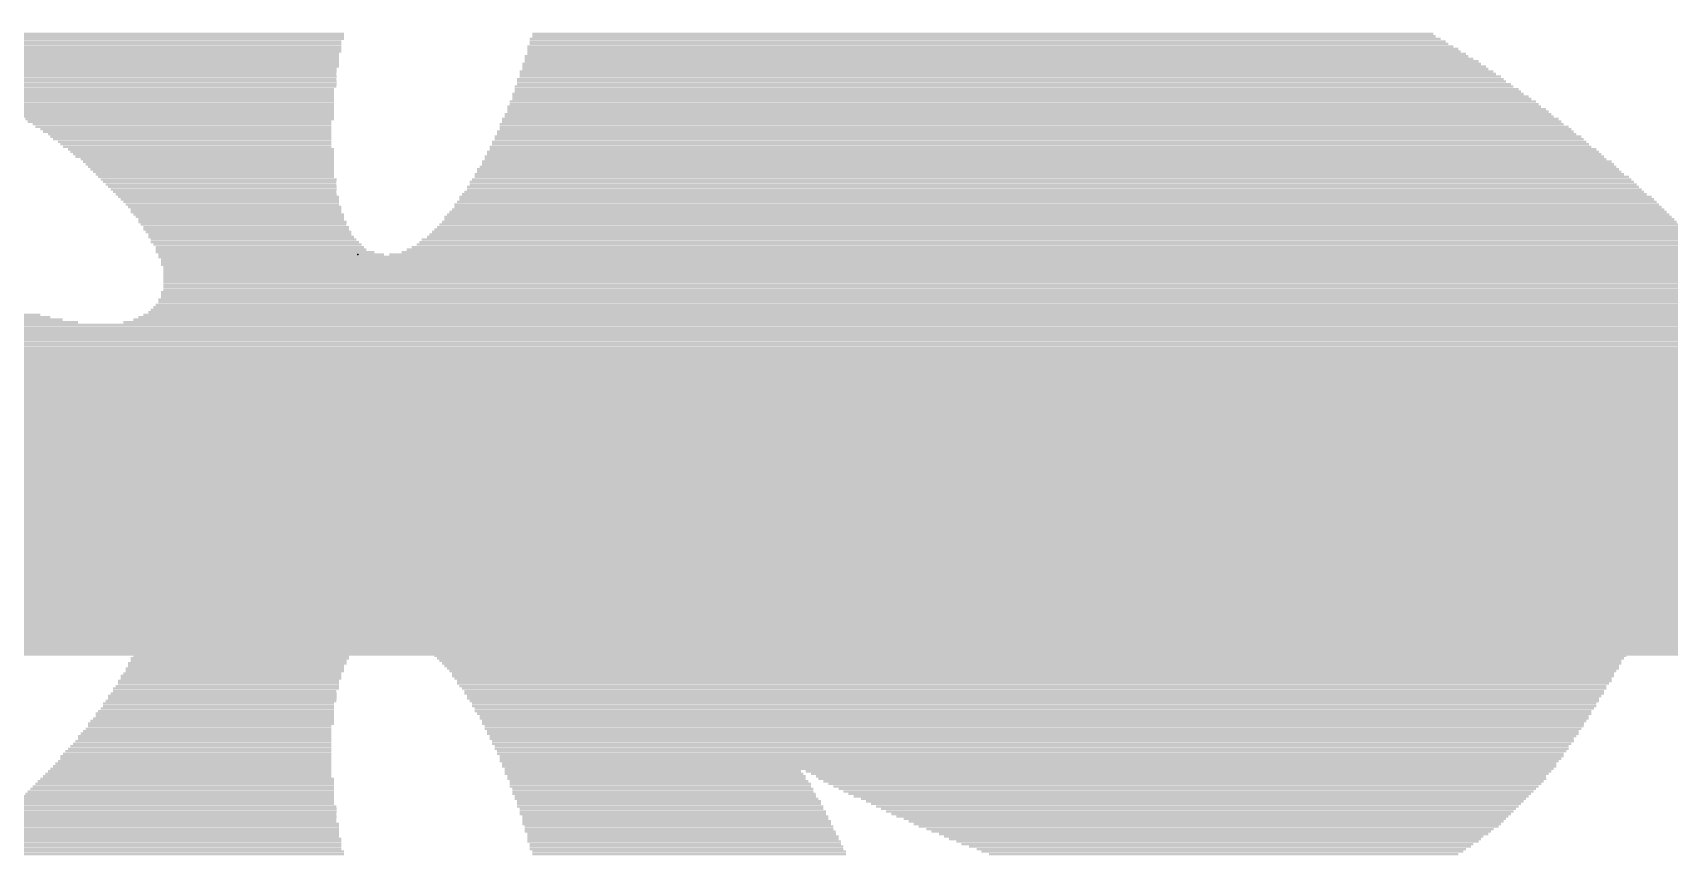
# Model space of a CAD drawing. Extents: x -0.4 to 36.2, y -3.8 to 29.2.
# Drawn here: x 6.656 to 8.312, y 1.424 to 2.257 of the extents above; entities that cross this region are included whole.
import ezdxf

# ---------------------------------------------------------------- set-up
doc = ezdxf.new("R2010")
doc.units = 0
for name, color, linetype in [('1', 12, 'CONTINUOUS'), ('21', 253, 'CONTINUOUS'), ('23', 53, 'CONTINUOUS')]:
    doc.layers.add(name, color=color, linetype=linetype)

# ---------------------------------------------------------------- blocks, each defined once
blk = doc.blocks.new('RECT')
blk.add_solid([(-0.5, -0.5), (0.5, -0.5), (-0.5, 0.5), (0.5, 0.5)])

msp = doc.modelspace()

# ---------------------------------------------------------------- linework, layer by layer
at = {"layer": '1', "const_width": 0.3048}
msp.add_lwpolyline([(3.302, 1.778), (12.192, 1.778)], dxfattribs=at)
at = {"layer": '23'}
msp.add_point((6.985, 2.032), dxfattribs=at)

# ---------------------------------------------------------------- block references
at = {"layer": '21'}
for p, xscale, yscale in [((6.7119, 2.2554), 0.5182, 0.0024), ((6.7182, 2.2529), 0.5054, 0.0026), ((7.6174, 2.2554), 0.9118, 0.0024), ((7.6187, 2.2529), 0.9144, 0.0026), ((6.7233, 2.2503), 0.4952, 0.0024), ((6.7258, 2.2478), 0.485, 0.0024), ((6.7296, 2.2453), 0.4774, 0.0026), ((6.7347, 2.2427), 0.4672, 0.0024), ((6.7373, 2.2402), 0.4622, 0.0026), ((6.7411, 2.2376), 0.4546, 0.0024), ((6.7436, 2.2351), 0.4444, 0.0024), ((7.625, 2.2427), 0.9372, 0.0024), ((7.6275, 2.2402), 0.9422, 0.0026), ((7.6288, 2.2376), 0.9448, 0.0024), ((7.6314, 2.2351), 0.95, 0.0024), ((7.6199, 2.2503), 0.922, 0.0024), ((7.6224, 2.2478), 0.927, 0.0024), ((7.6237, 2.2453), 0.9296, 0.0026), ((6.7462, 2.2326), 0.4394, 0.0026), ((6.75, 2.23), 0.4318, 0.0024), ((6.7525, 2.2275), 0.4266, 0.0026), ((6.7551, 2.2249), 0.4216, 0.0024), ((6.7589, 2.2224), 0.414, 0.0024), ((6.7602, 2.2199), 0.4064, 0.0026), ((7.6364, 2.2249), 0.9702, 0.0024), ((7.639, 2.2224), 0.9754, 0.0024), ((7.6402, 2.2199), 0.9778, 0.0026), ((7.6314, 2.2326), 0.955, 0.0026), ((7.6339, 2.23), 0.96, 0.0024), ((7.6365, 2.2275), 0.9652, 0.0026), ((6.7627, 2.2173), 0.4014, 0.0024), ((6.7652, 2.2148), 0.3962, 0.0026), ((6.7678, 2.2122), 0.3912, 0.0024), ((6.7703, 2.2097), 0.386, 0.0024), ((6.7729, 2.2072), 0.381, 0.0026), ((6.7754, 2.2046), 0.376, 0.0024), ((6.7779, 2.2021), 0.3708, 0.0026), ((7.6491, 2.2021), 1.0108, 0.0026), ((7.6453, 2.2097), 0.9982, 0.0024), ((7.6466, 2.2072), 1.0008, 0.0026), ((7.6491, 2.2046), 1.0058, 0.0024), ((7.6415, 2.2173), 0.9854, 0.0024), ((7.6428, 2.2148), 0.988, 0.0026), ((7.6453, 2.2122), 0.993, 0.0024), ((6.7792, 2.1995), 0.3632, 0.0024), ((6.7804, 2.197), 0.3606, 0.0024), ((6.783, 2.1945), 0.3556, 0.0026), ((6.7855, 2.1919), 0.3504, 0.0024), ((6.7881, 2.1894), 0.3454, 0.0026), ((6.7893, 2.1868), 0.3428, 0.0024), ((7.658, 2.1868), 1.0388, 0.0024), ((7.653, 2.1945), 1.0236, 0.0026), ((7.6555, 2.1919), 1.0286, 0.0024), ((7.6568, 2.1894), 1.0312, 0.0026), ((7.6517, 2.1995), 1.016, 0.0024), ((7.6529, 2.197), 1.0184, 0.0024), ((6.7919, 2.1843), 0.3378, 0.0024), ((6.7944, 2.1818), 0.3326, 0.0026), ((6.7957, 2.1792), 0.3302, 0.0024), ((6.7982, 2.1767), 0.325, 0.0026), ((6.8008, 2.1741), 0.32, 0.0024), ((6.802, 2.1716), 0.3174, 0.0024), ((6.8046, 2.1691), 0.3124, 0.0026), ((7.6656, 2.1691), 1.0692, 0.0026), ((7.6631, 2.1741), 1.0592, 0.0024), ((7.6644, 2.1716), 1.0618, 0.0024), ((7.6593, 2.1818), 1.0464, 0.0026), ((7.6618, 2.1792), 1.0514, 0.0024), ((7.6631, 2.1767), 1.054, 0.0026), ((7.6593, 2.1843), 1.0414, 0.0024), ((6.8046, 2.1665), 0.3074, 0.0024), ((6.8071, 2.164), 0.3022, 0.0026), ((6.8084, 2.1614), 0.2996, 0.0024), ((6.8109, 2.1589), 0.2946, 0.0024), ((6.8122, 2.1564), 0.292, 0.0026), ((6.8148, 2.1538), 0.287, 0.0024), ((7.6707, 2.1564), 1.0896, 0.0026), ((7.672, 2.1538), 1.0922, 0.0024), ((7.6669, 2.164), 1.0768, 0.0026), ((7.6695, 2.1614), 1.082, 0.0024), ((7.6707, 2.1589), 1.0844, 0.0024), ((7.6669, 2.1665), 1.0718, 0.0024), ((6.816, 2.1513), 0.2844, 0.0026), ((6.8173, 2.1487), 0.282, 0.0024), ((6.8198, 2.1462), 0.2768, 0.0024), ((6.8211, 2.1437), 0.2742, 0.0026), ((6.8224, 2.1411), 0.2718, 0.0024), ((6.8262, 2.1386), 0.2692, 0.0026), ((6.8274, 2.136), 0.2666, 0.0024), ((7.6784, 2.136), 1.1252, 0.0024), ((7.6758, 2.1411), 1.115, 0.0024), ((7.6783, 2.1386), 1.12, 0.0026), ((7.6745, 2.1462), 1.1074, 0.0024), ((7.6758, 2.1437), 1.11, 0.0026), ((7.6733, 2.1513), 1.0998, 0.0026), ((7.6745, 2.1487), 1.1022, 0.0024), ((6.8287, 2.1335), 0.264, 0.0024), ((6.83, 2.131), 0.2616, 0.0026), ((6.8325, 2.1284), 0.2564, 0.0024), ((6.8338, 2.1259), 0.254, 0.0026), ((6.8351, 2.1233), 0.2514, 0.0024), ((6.8363, 2.1208), 0.2488, 0.0024), ((7.6834, 2.1208), 1.1506, 0.0024), ((7.6822, 2.1259), 1.143, 0.0026), ((7.6834, 2.1233), 1.1454, 0.0024), ((7.6796, 2.131), 1.1328, 0.0026), ((7.6809, 2.1284), 1.1354, 0.0024), ((7.6796, 2.1335), 1.1276, 0.0024), ((6.8376, 2.1183), 0.2464, 0.0026), ((6.8389, 2.1157), 0.2438, 0.0024), ((6.8401, 2.1132), 0.2412, 0.0026), ((6.8414, 2.1106), 0.2386, 0.0024), ((6.844, 2.1081), 0.2388, 0.0024), ((6.8452, 2.1056), 0.2362, 0.0026), ((6.8465, 2.103), 0.2336, 0.0024), ((7.6872, 2.1056), 1.1784, 0.0026), ((7.6885, 2.103), 1.181, 0.0024), ((7.6872, 2.1081), 1.1734, 0.0024), ((7.6847, 2.1132), 1.1632, 0.0026), ((7.6873, 2.1106), 1.1684, 0.0024), ((7.6834, 2.1183), 1.1556, 0.0026), ((7.6847, 2.1157), 1.1582, 0.0024), ((6.8478, 2.1005), 0.2312, 0.0026), ((6.8491, 2.0979), 0.2286, 0.0024), ((6.8503, 2.0954), 0.226, 0.0024), ((6.8516, 2.0929), 0.2236, 0.0026), ((6.8541, 2.0903), 0.2234, 0.0024), ((6.8554, 2.0878), 0.221, 0.0026), ((7.691, 2.0903), 1.2064, 0.0024), ((7.6923, 2.0878), 1.209, 0.0026), ((7.6898, 2.0929), 1.1988, 0.0026), ((7.6898, 2.0954), 1.1938, 0.0024), ((7.6885, 2.1005), 1.1862, 0.0026), ((7.6898, 2.0979), 1.1888, 0.0024), ((6.8567, 2.0852), 0.2184, 0.0024), ((6.8579, 2.0827), 0.2158, 0.0024), ((6.8604, 2.0802), 0.2158, 0.0026), ((6.8617, 2.0776), 0.2132, 0.0024), ((6.8617, 2.0751), 0.2132, 0.0026), ((6.8643, 2.0725), 0.2134, 0.0024), ((6.8656, 2.07), 0.2108, 0.0024), ((7.6936, 2.07), 1.242, 0.0024), ((7.6936, 2.0725), 1.237, 0.0024), ((7.6936, 2.0751), 1.2318, 0.0026), ((7.6936, 2.0776), 1.2268, 0.0024), ((7.6923, 2.0827), 1.2192, 0.0024), ((7.6936, 2.0802), 1.2218, 0.0026), ((7.6923, 2.0852), 1.214, 0.0024), ((6.8668, 2.0675), 0.2082, 0.0026), ((6.8681, 2.0649), 0.2108, 0.0024), ((6.8693, 2.0624), 0.2082, 0.0026), ((6.8719, 2.0598), 0.2082, 0.0024), ((6.8719, 2.0573), 0.2082, 0.0024), ((6.8744, 2.0548), 0.2082, 0.0026), ((7.6961, 2.0548), 1.2724, 0.0026), ((7.6961, 2.0573), 1.2674, 0.0024), ((7.6949, 2.0598), 1.2598, 0.0024), ((7.6949, 2.0624), 1.2548, 0.0026), ((7.6948, 2.0649), 1.2496, 0.0024), ((7.6949, 2.0675), 1.2446, 0.0026), ((6.8757, 2.0522), 0.2056, 0.0024), ((6.877, 2.0497), 0.2082, 0.0026), ((6.8795, 2.0471), 0.2082, 0.0024), ((6.8808, 2.0446), 0.2108, 0.0024), ((6.8833, 2.0421), 0.2108, 0.0026), ((6.8859, 2.0395), 0.2108, 0.0024), ((6.8871, 2.037), 0.2132, 0.0026), ((7.6923, 2.037), 1.3156, 0.0026), ((7.6936, 2.0395), 1.308, 0.0024), ((7.6948, 2.0421), 1.3004, 0.0026), ((7.6949, 2.0446), 1.2954, 0.0024), ((7.6948, 2.0471), 1.2902, 0.0024), ((7.6961, 2.0497), 1.2826, 0.0026), ((7.6961, 2.0522), 1.2776, 0.0024), ((6.891, 2.0344), 0.221, 0.0024), ((6.8973, 2.0319), 0.2286, 0.0024), ((7.5704, 2.0294), 1.5748, 0.0026), ((7.573, 2.0268), 1.5748, 0.0024), ((7.5742, 2.0243), 1.5772, 0.0026), ((7.5755, 2.0217), 1.5798, 0.0024), ((7.686, 2.0319), 1.3386, 0.0024), ((7.691, 2.0344), 1.3232, 0.0024), ((7.578, 2.0192), 1.5798, 0.0024), ((7.5793, 2.0167), 1.5824, 0.0026), ((7.5806, 2.0141), 1.585, 0.0024), ((7.5818, 2.0116), 1.5874, 0.0026), ((7.5831, 2.009), 1.59, 0.0024), ((7.5844, 2.0065), 1.5926, 0.0024), ((7.5856, 2.004), 1.595, 0.0026), ((7.592, 1.9862), 1.618, 0.0026), ((7.5895, 1.9938), 1.6078, 0.0024), ((7.5907, 1.9913), 1.6102, 0.0026), ((7.592, 1.9887), 1.6128, 0.0024), ((7.5869, 2.0014), 1.5976, 0.0024), ((7.5882, 1.9989), 1.6002, 0.0026), ((7.5894, 1.9963), 1.6026, 0.0024), ((6.2661, 1.9709), 0.795, 0.0024), ((7.5907, 1.9709), 1.6458, 0.0024), ((7.592, 1.9735), 1.6382, 0.0026), ((7.5933, 1.976), 1.6358, 0.0024), ((7.5932, 1.9786), 1.6306, 0.0026), ((7.5933, 1.9811), 1.6256, 0.0024), ((7.5932, 1.9836), 1.6204, 0.0024), ((6.2737, 1.9684), 0.8, 0.0024), ((6.2826, 1.9659), 0.8076, 0.0026), ((6.2928, 1.9633), 0.8178, 0.0024), ((7.1564, 1.9608), 2.535, 0.0026), ((7.1615, 1.9582), 2.5298, 0.0024), ((7.1652, 1.9557), 2.5272, 0.0024), ((7.1691, 1.9532), 2.5248, 0.0026), ((7.5844, 1.9633), 1.6738, 0.0024), ((7.5882, 1.9659), 1.6612, 0.0026), ((7.5894, 1.9684), 1.6534, 0.0024), ((7.1741, 1.9506), 2.5196, 0.0024), ((7.178, 1.9481), 2.5172, 0.0026), ((7.183, 1.9455), 2.512, 0.0024), ((7.1868, 1.943), 2.5094, 0.0024), ((7.1919, 1.9405), 2.5044, 0.0026), ((7.1957, 1.9379), 2.5018, 0.0024), ((7.1996, 1.9354), 2.4994, 0.0026), ((7.2021, 1.9328), 2.4942, 0.0024), ((7.2059, 1.9303), 2.4916, 0.0024), ((6.6458, 1.9278), 1.3614, 0.0026), ((6.6319, 1.9252), 1.3182, 0.0024), ((6.623, 1.9227), 1.2904, 0.0026), ((6.6166, 1.9201), 1.2724, 0.0024), ((7.9209, 1.9278), 1.0668, 0.0026), ((7.9387, 1.9252), 1.0312, 0.0024), ((7.9501, 1.9227), 1.0082, 0.0026), ((7.9577, 1.9201), 0.993, 0.0024), ((6.6116, 1.9176), 1.2522, 0.0024), ((6.609, 1.9151), 1.237, 0.0026), ((6.6065, 1.9125), 1.2218, 0.0024), ((6.6039, 1.91), 1.2064, 0.0026), ((6.6014, 1.9074), 1.1964, 0.0024), ((6.5988, 1.9049), 1.181, 0.0024), ((7.9641, 1.9176), 0.9754, 0.0024), ((7.9679, 1.9151), 0.9626, 0.0026), ((7.9717, 1.9125), 0.9498, 0.0024), ((7.9768, 1.91), 0.9398, 0.0026), ((7.9793, 1.9074), 0.9296, 0.0024), ((7.9831, 1.9049), 0.9168, 0.0024), ((6.5988, 1.9024), 1.1708, 0.0026), ((6.5963, 1.8998), 1.1608, 0.0024), ((6.595, 1.8973), 1.148, 0.0026), ((6.5938, 1.8947), 1.1404, 0.0024), ((6.5937, 1.8922), 1.1302, 0.0024), ((6.5925, 1.8897), 1.1226, 0.0026), ((6.5912, 1.8871), 1.115, 0.0024), ((7.9844, 1.9024), 0.9092, 0.0026), ((7.9882, 1.8998), 0.9016, 0.0024), ((7.9908, 1.8973), 0.8916, 0.0026), ((7.992, 1.8947), 0.8838, 0.0024), ((7.9946, 1.8922), 0.8788, 0.0024), ((7.9959, 1.8897), 0.8712, 0.0026), ((7.9971, 1.8871), 0.8636, 0.0024), ((6.5912, 1.8846), 1.1048, 0.0026), ((6.5899, 1.882), 1.0972, 0.0024), ((6.59, 1.8795), 1.0922, 0.0024), ((6.5887, 1.877), 1.0846, 0.0026), ((6.5887, 1.8744), 1.0794, 0.0024), ((6.5899, 1.8719), 1.0718, 0.0026), ((7.9996, 1.8846), 0.8584, 0.0026), ((8.0009, 1.882), 0.8508, 0.0024), ((8.0009, 1.8795), 0.8458, 0.0024), ((8.0035, 1.877), 0.8408, 0.0026), ((8.0035, 1.8744), 0.8356, 0.0024), ((8.0035, 1.8719), 0.8306, 0.0026), ((6.59, 1.8693), 1.0668, 0.0024), ((6.5899, 1.8668), 1.0616, 0.0024), ((6.59, 1.8643), 1.0566, 0.0026), ((6.5887, 1.8617), 1.054, 0.0024), ((6.5887, 1.8592), 1.049, 0.0026), ((6.5899, 1.8566), 1.0464, 0.0024), ((6.59, 1.8541), 1.0414, 0.0024), ((8.0047, 1.8693), 0.828, 0.0024), ((8.0047, 1.8668), 0.8228, 0.0024), ((8.0047, 1.8643), 0.8178, 0.0026), ((8.006, 1.8617), 0.8152, 0.0024), ((8.006, 1.8592), 0.8102, 0.0026), ((8.006, 1.8566), 0.8102, 0.0024), ((8.006, 1.8541), 0.8052, 0.0024), ((6.5899, 1.8516), 1.0362, 0.0026), ((6.5912, 1.849), 1.0336, 0.0024), ((6.5912, 1.8465), 1.0336, 0.0026), ((6.5912, 1.8439), 1.0286, 0.0024), ((6.5925, 1.8414), 1.0262, 0.0024), ((6.5925, 1.8389), 1.0262, 0.0026), ((8.0047, 1.8516), 0.8026, 0.0026), ((8.006, 1.849), 0.8, 0.0024), ((8.0047, 1.8465), 0.7974, 0.0026), ((8.0047, 1.8439), 0.7924, 0.0024), ((8.0047, 1.8414), 0.7924, 0.0024), ((8.0035, 1.8389), 0.79, 0.0026), ((6.5938, 1.8363), 1.0236, 0.0024), ((6.5938, 1.8338), 1.0236, 0.0026), ((6.595, 1.8312), 1.021, 0.0024), ((6.595, 1.8287), 1.021, 0.0024), ((6.5963, 1.8262), 1.0184, 0.0026), ((6.5976, 1.8236), 1.021, 0.0024), ((6.5988, 1.8211), 1.0184, 0.0026), ((7.9984, 1.8262), 0.7848, 0.0026), ((7.9971, 1.8236), 0.7822, 0.0024), ((7.9971, 1.8211), 0.7822, 0.0026), ((8.0035, 1.8363), 0.79, 0.0024), ((8.0022, 1.8338), 0.7874, 0.0026), ((8.0009, 1.8312), 0.7848, 0.0024), ((8.0009, 1.8287), 0.7848, 0.0024), ((6.5988, 1.8185), 1.0184, 0.0024), ((6.6001, 1.816), 1.021, 0.0024), ((6.6026, 1.8135), 1.021, 0.0026), ((6.6026, 1.8109), 1.021, 0.0024), ((6.6039, 1.8084), 1.0236, 0.0026), ((6.6052, 1.8058), 1.0262, 0.0024), ((7.9869, 1.8058), 0.7822, 0.0024), ((7.9895, 1.8109), 0.7822, 0.0024), ((7.9895, 1.8084), 0.7822, 0.0026), ((7.992, 1.8135), 0.7822, 0.0026), ((7.9946, 1.8185), 0.7824, 0.0024), ((7.9933, 1.816), 0.7798, 0.0024), ((6.6077, 1.8033), 1.026, 0.0024), ((6.609, 1.8008), 1.0286, 0.0026), ((6.6103, 1.7982), 1.0312, 0.0024), ((6.6116, 1.7957), 1.0338, 0.0026), ((6.6141, 1.7931), 1.0388, 0.0024), ((6.6154, 1.7906), 1.0414, 0.0024), ((6.6179, 1.7881), 1.0464, 0.0026), ((7.9705, 1.7881), 0.795, 0.0026), ((7.973, 1.7906), 0.79, 0.0024), ((7.9755, 1.7931), 0.7898, 0.0024), ((7.9781, 1.7957), 0.79, 0.0026), ((7.9806, 1.7982), 0.7848, 0.0024), ((7.9831, 1.8008), 0.7848, 0.0026), ((7.9844, 1.8033), 0.7822, 0.0024), ((6.628, 1.7754), 1.0718, 0.0026), ((6.6318, 1.7728), 1.0794, 0.0024), ((6.6192, 1.7855), 1.049, 0.0024), ((6.6217, 1.783), 1.054, 0.0026), ((6.6243, 1.7804), 1.0592, 0.0024), ((6.6268, 1.7779), 1.0642, 0.0024), ((7.9501, 1.7728), 0.8152, 0.0024), ((7.954, 1.7754), 0.8128, 0.0026), ((7.9565, 1.7779), 0.8078, 0.0024), ((7.9616, 1.7804), 0.8026, 0.0024), ((7.9628, 1.783), 0.8, 0.0026), ((7.9666, 1.7855), 0.7974, 0.0024), ((6.6586, 1.755), 1.143, 0.0024), ((6.6446, 1.7627), 1.11, 0.0026), ((6.6496, 1.7601), 1.12, 0.0024), ((6.6547, 1.7576), 1.1302, 0.0026), ((6.6344, 1.7703), 1.0846, 0.0026), ((6.6382, 1.7677), 1.0922, 0.0024), ((6.642, 1.7652), 1.0998, 0.0024), ((7.9146, 1.755), 0.8662, 0.0024), ((7.9209, 1.7576), 0.8534, 0.0026), ((7.926, 1.7601), 0.8484, 0.0024), ((7.9311, 1.7627), 0.8382, 0.0026), ((7.9361, 1.7652), 0.833, 0.0024), ((7.9412, 1.7677), 0.828, 0.0024), ((7.9451, 1.7703), 0.8204, 0.0026), ((6.3893, 1.7423), 0.6146, 0.0024), ((6.3868, 1.7398), 0.6096, 0.0024), ((6.4007, 1.7474), 0.6324, 0.0024), ((6.3956, 1.7449), 0.6222, 0.0026), ((6.6649, 1.7525), 1.1556, 0.0024), ((6.6713, 1.75), 1.1684, 0.0026), ((7.0129, 1.7474), 0.5258, 0.0024), ((7.0281, 1.7449), 0.541, 0.0026), ((7.5513, 1.7423), 1.5772, 0.0024), ((7.5513, 1.7398), 1.5722, 0.0024), ((7.8752, 1.7449), 0.9296, 0.0026), ((7.8892, 1.7474), 0.9068, 0.0024), ((7.8981, 1.75), 0.889, 0.0026), ((7.9069, 1.7525), 0.8762, 0.0024), ((6.3639, 1.7246), 0.5842, 0.0026), ((6.3703, 1.7296), 0.5918, 0.0024), ((6.3677, 1.7271), 0.5866, 0.0024), ((6.3741, 1.7322), 0.5944, 0.0026), ((6.3817, 1.7373), 0.6046, 0.0026), ((6.3791, 1.7347), 0.5994, 0.0024), ((7.5514, 1.7373), 1.5672, 0.0026), ((7.5526, 1.7347), 1.5646, 0.0024), ((7.5526, 1.7322), 1.5594, 0.0026), ((7.5539, 1.7296), 1.557, 0.0024), ((7.5526, 1.7271), 1.5544, 0.0024), ((7.5526, 1.7246), 1.5494, 0.0026), ((7.5526, 1.722), 1.5494, 0.0024), ((7.5526, 1.7195), 1.5442, 0.0026), ((7.5514, 1.7169), 1.5418, 0.0024), ((7.5514, 1.7144), 1.5418, 0.0024), ((7.5501, 1.7119), 1.5392, 0.0026), ((7.5513, 1.7093), 1.5366, 0.0024), ((7.5501, 1.7068), 1.5342, 0.0026), ((7.5437, 1.6915), 1.5264, 0.0024), ((7.5437, 1.689), 1.5264, 0.0024), ((7.5488, 1.7042), 1.5316, 0.0024), ((7.5488, 1.7017), 1.5316, 0.0024), ((7.5475, 1.6992), 1.529, 0.0026), ((7.5475, 1.6966), 1.529, 0.0024), ((7.5463, 1.6941), 1.5266, 0.0026), ((7.5386, 1.6788), 1.5214, 0.0024), ((7.5386, 1.6763), 1.5214, 0.0024), ((7.5374, 1.6738), 1.519, 0.0026), ((7.5425, 1.6865), 1.524, 0.0026), ((7.5425, 1.6839), 1.524, 0.0024), ((7.5412, 1.6814), 1.5214, 0.0026), ((7.531, 1.6611), 1.5162, 0.0026), ((7.5298, 1.6585), 1.5138, 0.0024), ((7.5298, 1.656), 1.5138, 0.0026), ((7.5348, 1.6687), 1.5188, 0.0026), ((7.5336, 1.6661), 1.5164, 0.0024), ((7.5336, 1.6636), 1.5164, 0.0024), ((7.5374, 1.6712), 1.519, 0.0024), ((6.8782, 1.6433), 0.226, 0.0026), ((6.877, 1.6407), 0.2236, 0.0024), ((6.8833, 1.6484), 0.231, 0.0026), ((6.8808, 1.6458), 0.226, 0.0024), ((7.5272, 1.6534), 1.5138, 0.0024), ((6.8884, 1.6509), 0.2362, 0.0024), ((7.6542, 1.6509), 1.2598, 0.0024), ((7.6567, 1.6484), 1.2496, 0.0026), ((7.658, 1.6458), 1.242, 0.0024), ((7.6606, 1.6433), 1.237, 0.0026), ((7.6605, 1.6407), 1.2318, 0.0024), ((6.8656, 1.623), 0.221, 0.0026), ((6.8668, 1.6255), 0.2184, 0.0024), ((6.8694, 1.6306), 0.2184, 0.0026), ((6.8694, 1.628), 0.2184, 0.0024), ((6.8732, 1.6357), 0.221, 0.0026), ((6.8719, 1.6331), 0.2184, 0.0024), ((6.8757, 1.6382), 0.221, 0.0024), ((7.6631, 1.6382), 1.2268, 0.0024), ((7.6631, 1.6357), 1.2216, 0.0026), ((7.6631, 1.6331), 1.2166, 0.0024), ((7.6644, 1.6306), 1.2142, 0.0026), ((7.6644, 1.628), 1.209, 0.0024), ((7.6656, 1.6255), 1.2064, 0.0024), ((7.6657, 1.623), 1.2014, 0.0026), ((6.8579, 1.6077), 0.2208, 0.0024), ((6.8605, 1.6128), 0.221, 0.0024), ((6.8605, 1.6103), 0.221, 0.0026), ((6.863, 1.6179), 0.221, 0.0026), ((6.8617, 1.6153), 0.2184, 0.0024), ((6.8643, 1.6204), 0.2184, 0.0024), ((7.6656, 1.6204), 1.1962, 0.0024), ((7.6669, 1.6179), 1.1938, 0.0026), ((7.6669, 1.6153), 1.1886, 0.0024), ((7.6682, 1.6128), 1.1862, 0.0024), ((7.6682, 1.6103), 1.181, 0.0026), ((7.6682, 1.6077), 1.176, 0.0024), ((6.8516, 1.5925), 0.2286, 0.0026), ((6.8503, 1.5899), 0.226, 0.0024), ((6.8528, 1.595), 0.226, 0.0024), ((6.8541, 1.6001), 0.2234, 0.0024), ((6.8541, 1.5976), 0.2234, 0.0026), ((6.8566, 1.6052), 0.2234, 0.0026), ((6.8566, 1.6026), 0.2234, 0.0024), ((7.6682, 1.6052), 1.176, 0.0026), ((7.6682, 1.6026), 1.171, 0.0024), ((7.6695, 1.6001), 1.1684, 0.0024), ((7.6682, 1.5976), 1.1658, 0.0026), ((7.6682, 1.595), 1.1608, 0.0024), ((7.6695, 1.5925), 1.1582, 0.0026), ((7.6695, 1.5899), 1.1532, 0.0024), ((6.8427, 1.5722), 0.2362, 0.0026), ((6.8439, 1.5772), 0.2336, 0.0024), ((6.8439, 1.5747), 0.2336, 0.0024), ((6.8465, 1.5798), 0.2336, 0.0026), ((6.8478, 1.5849), 0.2312, 0.0026), ((6.8478, 1.5823), 0.2312, 0.0024), ((6.8491, 1.5874), 0.2286, 0.0024), ((7.6695, 1.5874), 1.1532, 0.0024), ((7.6694, 1.5849), 1.148, 0.0026), ((7.6682, 1.5823), 1.1456, 0.0024), ((7.6695, 1.5798), 1.143, 0.0026), ((7.6694, 1.5772), 1.1378, 0.0024), ((7.6694, 1.5747), 1.1378, 0.0024), ((7.6695, 1.5722), 1.1328, 0.0026), ((6.8363, 1.5569), 0.2488, 0.0024), ((6.8376, 1.5595), 0.2464, 0.0026), ((6.8389, 1.562), 0.2438, 0.0024), ((6.8401, 1.5671), 0.2412, 0.0026), ((6.8401, 1.5645), 0.2412, 0.0024), ((6.8414, 1.5696), 0.2386, 0.0024), ((7.6682, 1.5696), 1.1302, 0.0024), ((7.6695, 1.5671), 1.1278, 0.0026), ((7.6694, 1.5645), 1.1226, 0.0024), ((7.6694, 1.562), 1.1226, 0.0024), ((7.6695, 1.5595), 1.1176, 0.0026), ((7.6682, 1.5569), 1.115, 0.0024), ((6.8287, 1.5391), 0.259, 0.0024), ((6.83, 1.5442), 0.2566, 0.0024), ((6.83, 1.5417), 0.2566, 0.0026), ((6.8313, 1.5468), 0.254, 0.0026), ((6.8325, 1.5493), 0.2514, 0.0024), ((6.8338, 1.5518), 0.2488, 0.0024), ((6.8351, 1.5544), 0.2464, 0.0026), ((7.6694, 1.5544), 1.1124, 0.0026), ((7.6682, 1.5518), 1.11, 0.0024), ((7.6682, 1.5493), 1.1048, 0.0024), ((7.6682, 1.5468), 1.1048, 0.0026), ((7.6682, 1.5442), 1.0998, 0.0024), ((7.6669, 1.5417), 1.0972, 0.0026), ((7.6682, 1.5391), 1.0948, 0.0024), ((6.8211, 1.5239), 0.2742, 0.0024), ((6.8224, 1.5264), 0.2718, 0.0024), ((6.8236, 1.529), 0.2692, 0.0026), ((6.8249, 1.5315), 0.2666, 0.0024), ((6.8262, 1.5341), 0.2642, 0.0026), ((6.8275, 1.5366), 0.2616, 0.0024), ((7.6669, 1.5366), 1.0922, 0.0024), ((7.6669, 1.5341), 1.087, 0.0026), ((7.6669, 1.5315), 1.087, 0.0024), ((7.6669, 1.529), 1.082, 0.0026), ((7.6656, 1.5264), 1.0794, 0.0024), ((7.6669, 1.5239), 1.0768, 0.0024), ((6.8135, 1.5061), 0.2896, 0.0024), ((6.8148, 1.5087), 0.287, 0.0026), ((6.816, 1.5112), 0.2844, 0.0024), ((6.8173, 1.5137), 0.282, 0.0024), ((6.8186, 1.5163), 0.2794, 0.0026), ((6.8198, 1.5188), 0.2768, 0.0024), ((6.8211, 1.5214), 0.2742, 0.0026), ((7.6657, 1.5214), 1.0744, 0.0026), ((7.6644, 1.5188), 1.0718, 0.0024), ((7.6644, 1.5163), 1.0668, 0.0026), ((7.6644, 1.5137), 1.0668, 0.0024), ((7.6644, 1.5112), 1.0618, 0.0024), ((7.2834, 1.5087), 0.2998, 0.0026), ((7.2846, 1.5061), 0.3022, 0.0024), ((7.8155, 1.5087), 0.7544, 0.0026), ((7.8168, 1.5061), 0.7468, 0.0024), ((6.8071, 1.4909), 0.3072, 0.0026), ((6.8084, 1.4934), 0.3048, 0.0024), ((6.8097, 1.496), 0.3022, 0.0026), ((6.8109, 1.4985), 0.2996, 0.0024), ((6.8122, 1.501), 0.2972, 0.0024), ((6.8122, 1.5036), 0.292, 0.0026), ((7.2872, 1.5036), 0.3022, 0.0026), ((7.2872, 1.501), 0.3022, 0.0024), ((7.2897, 1.4985), 0.3022, 0.0024), ((7.291, 1.496), 0.3048, 0.0026), ((7.291, 1.4934), 0.3048, 0.0024), ((7.2936, 1.4909), 0.3048, 0.0026), ((7.818, 1.5036), 0.739, 0.0026), ((7.8193, 1.501), 0.7366, 0.0024), ((7.8206, 1.4985), 0.729, 0.0024), ((7.8219, 1.496), 0.7214, 0.0026), ((7.8231, 1.4934), 0.7136, 0.0024), ((7.8244, 1.4909), 0.706, 0.0026), ((6.7995, 1.4731), 0.3276, 0.0024), ((6.7995, 1.4756), 0.3226, 0.0024), ((6.8008, 1.4782), 0.32, 0.0026), ((6.802, 1.4807), 0.3174, 0.0024), ((6.8033, 1.4833), 0.3148, 0.0026), ((6.8046, 1.4858), 0.3124, 0.0024), ((6.8058, 1.4883), 0.3098, 0.0024), ((7.2936, 1.4883), 0.3048, 0.0024), ((7.2948, 1.4858), 0.3072, 0.0024), ((7.2961, 1.4833), 0.3048, 0.0026), ((7.2973, 1.4807), 0.3072, 0.0024), ((7.2999, 1.4782), 0.3074, 0.0026), ((7.2999, 1.4756), 0.3074, 0.0024), ((7.3011, 1.4731), 0.3098, 0.0024), ((7.8256, 1.4883), 0.6984, 0.0024), ((7.8269, 1.4858), 0.6908, 0.0024), ((7.8282, 1.4833), 0.6832, 0.0026), ((7.8307, 1.4807), 0.673, 0.0024), ((7.832, 1.4782), 0.6654, 0.0026), ((7.8333, 1.4756), 0.6578, 0.0024), ((7.8346, 1.4731), 0.6502, 0.0024), ((6.7906, 1.4579), 0.3454, 0.0026), ((6.7919, 1.4604), 0.3428, 0.0024), ((6.7932, 1.4629), 0.3404, 0.0024), ((6.7944, 1.4655), 0.3378, 0.0026), ((6.797, 1.468), 0.3328, 0.0024), ((6.7983, 1.4706), 0.3302, 0.0026), ((7.3024, 1.4706), 0.3072, 0.0026), ((7.3037, 1.468), 0.3098, 0.0024), ((7.3037, 1.4655), 0.3098, 0.0026), ((7.3062, 1.4629), 0.3098, 0.0024), ((7.3062, 1.4604), 0.3098, 0.0024), ((7.3075, 1.4579), 0.3124, 0.0026), ((7.8358, 1.4706), 0.6426, 0.0026), ((7.8371, 1.468), 0.635, 0.0024), ((7.8384, 1.4655), 0.6274, 0.0026), ((7.8396, 1.4629), 0.6196, 0.0024), ((7.8422, 1.4604), 0.6096, 0.0024), ((7.8435, 1.4579), 0.602, 0.0026), ((6.783, 1.4401), 0.3708, 0.0026), ((6.783, 1.4426), 0.3658, 0.0024), ((6.7843, 1.4452), 0.3632, 0.0026), ((6.7855, 1.4477), 0.3606, 0.0024), ((6.7881, 1.4502), 0.3556, 0.0024), ((6.7893, 1.4528), 0.353, 0.0026), ((6.7906, 1.4553), 0.3504, 0.0024), ((7.3075, 1.4553), 0.3124, 0.0024), ((7.3101, 1.4528), 0.3124, 0.0026), ((7.3101, 1.4502), 0.3124, 0.0024), ((7.3113, 1.4477), 0.3148, 0.0024), ((7.3126, 1.4452), 0.3124, 0.0026), ((7.3139, 1.4426), 0.315, 0.0024), ((7.3139, 1.4401), 0.315, 0.0026), ((7.8447, 1.4553), 0.5942, 0.0024), ((7.846, 1.4528), 0.5868, 0.0026), ((7.8473, 1.4502), 0.574, 0.0024), ((7.8485, 1.4477), 0.5664, 0.0024), ((7.8511, 1.4452), 0.5562, 0.0026), ((7.851, 1.4426), 0.546, 0.0024), ((7.8523, 1.4401), 0.5384, 0.0026), ((6.7741, 1.4248), 0.3936, 0.0024), ((6.7754, 1.4274), 0.3912, 0.0026), ((6.7754, 1.4299), 0.386, 0.0024), ((6.7779, 1.4325), 0.381, 0.0026), ((6.7792, 1.435), 0.3784, 0.0024), ((6.7804, 1.4375), 0.3758, 0.0024), ((7.3151, 1.4375), 0.3174, 0.0024), ((7.3164, 1.435), 0.315, 0.0024), ((7.3176, 1.4325), 0.3174, 0.0026), ((7.3176, 1.4299), 0.3174, 0.0024), ((7.3202, 1.4274), 0.3174, 0.0026), ((7.3202, 1.4248), 0.3174, 0.0024), ((7.8549, 1.4375), 0.5284, 0.0024), ((7.8549, 1.435), 0.5182, 0.0024), ((7.8574, 1.4325), 0.508, 0.0026), ((7.8587, 1.4299), 0.4952, 0.0024), ((7.8599, 1.4274), 0.4876, 0.0026), ((7.8612, 1.4248), 0.4748, 0.0024)]:
    msp.add_blockref('RECT', p, dxfattribs=dict(at, xscale=xscale, yscale=yscale))

doc.saveas('drawing.dxf')
